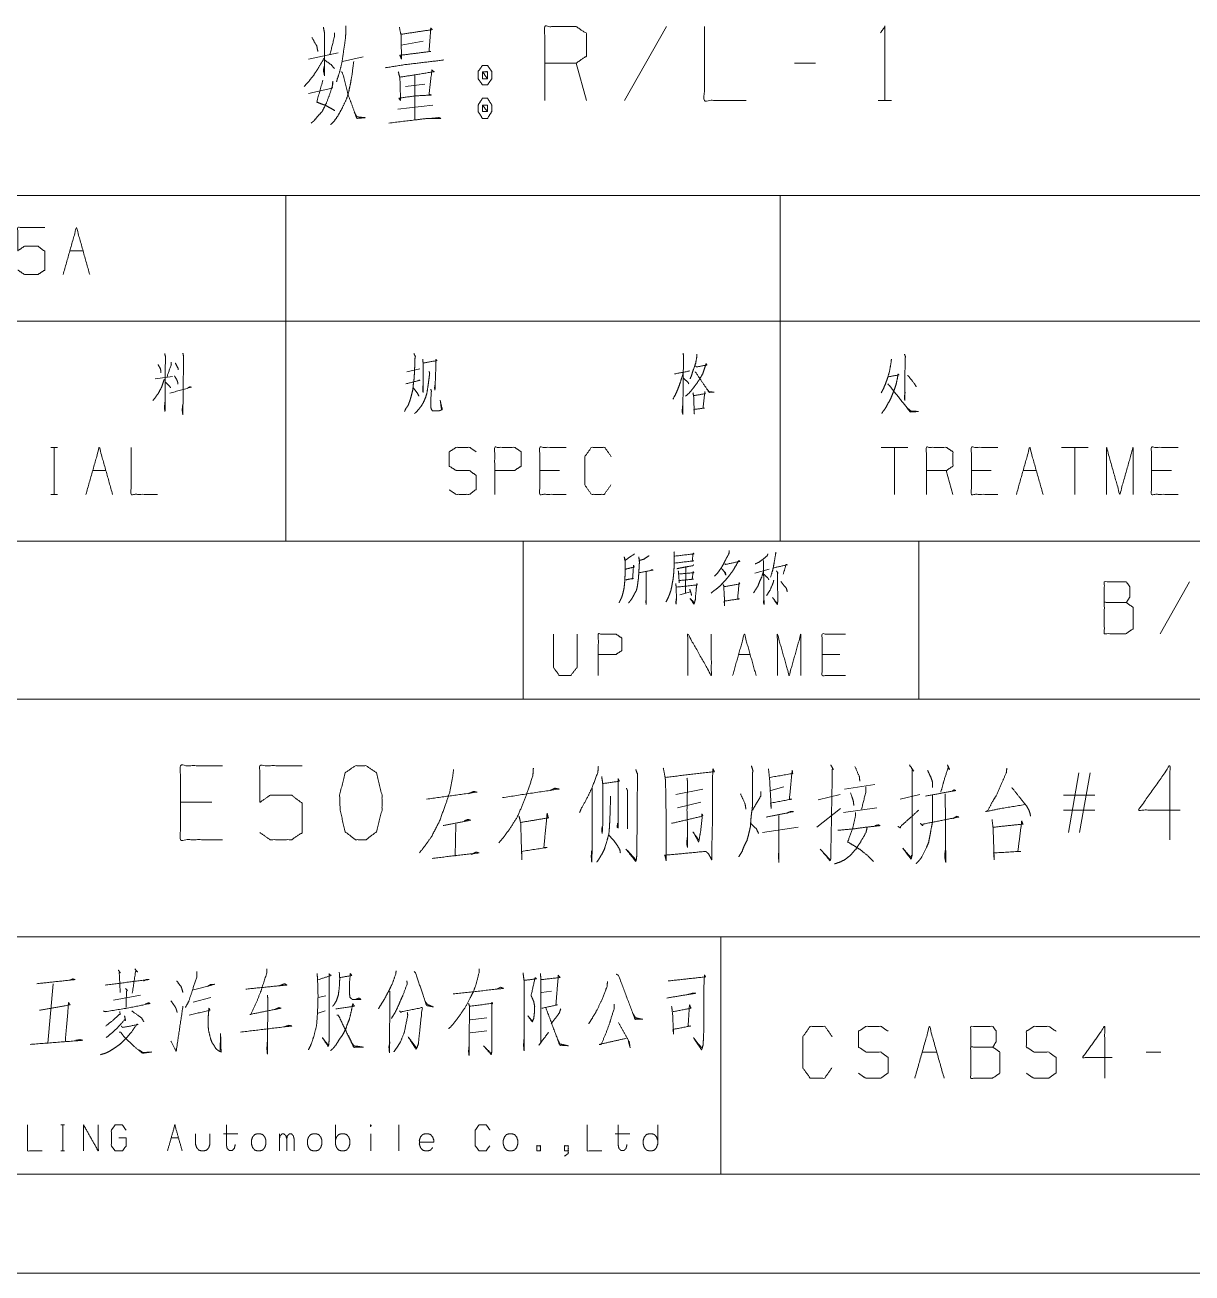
# Model space of a CAD drawing. Header units: millimetres. Extents: x 0 to 420, y 0 to 297.
# Drawn here: x 299.8 to 358.8, y 0 to 63.1 of the extents above; entities that cross this region are included whole.
import ezdxf

# ---------------------------------------------------------------- set-up
doc = ezdxf.new("R2010")
doc.units = ezdxf.units.MM
doc.layers.add('1', color=7, linetype='Continuous', true_color=0xffffff)

msp = doc.modelspace()

# ---------------------------------------------------------------- linework, layer by layer
at = {"layer": '1', "color": 95, "linetype": 'Continuous', "lineweight": 18}
for p, q in [((332.242, 63.01), (330.127, 59.27)), ((318.829, 62.065), (319.942, 62.262)), ((314.154, 61.356), (315.657, 61.671)), ((315.879, 61.238), (316.909, 61.475)), ((319.525, 60.569), (319.525, 58.286)), ((328.207, 59.27), (327.678, 61.16)), ((339.783, 61.16), (338.725, 61.16)), ((319.051, 59.979), (320.026, 60.097)), ((318.662, 58.837), (320.443, 59.034)), ((342.955, 59.27), (343.623, 59.27)), ((283, 54.463), (313, 54.463)), ((313, 54.463), (313, 48.113)), ((313, 54.463), (338, 54.463)), ((338, 54.463), (338, 48.113)), ((338, 54.463), (368, 54.463)), ((302.087, 51.675), (302.759, 51.675)), ((283, 48.113), (313, 48.113)), ((313, 48.113), (313, 37)), ((313, 48.113), (338, 48.113)), ((338, 48.113), (338, 37)), ((338, 48.113), (368, 48.113)), ((319.13, 45.55), (319.784, 45.7)), ((306.406, 45.2), (307.272, 45.325)), ((301.124, 41.737), (301.46, 41.737)), ((301.301, 41.737), (301.301, 39.362)), ((344.449, 41.737), (343.106, 41.737)), ((343.778, 41.737), (343.778, 39.362)), ((353.555, 41.737), (352.212, 41.737)), ((352.884, 41.737), (352.884, 39.362)), ((303.242, 40.563), (303.913, 40.563)), ((326.847, 40.563), (325.839, 40.563)), ((346.726, 39.362), (346.39, 40.563)), ((348.666, 40.563), (347.659, 40.563)), ((350.271, 40.563), (350.943, 40.563)), ((357.772, 40.563), (356.765, 40.563)), ((301.124, 39.362), (301.46, 39.362)), ((283, 37), (313, 37)), ((313, 37), (338, 37)), ((338, 37), (368, 37)), ((333.22, 35.666), (333.204, 34.364)), ((336.715, 35.379), (337.433, 35.578)), ((358.688, 34.94), (357.205, 32.318)), ((332.923, 34.275), (333.469, 34.43)), ((335.887, 31.261), (336.48, 31.261)), ((341.006, 31.261), (340.116, 31.261)), ((352.569, 22.26), (353.097, 25.291)), ((353.654, 25.291), (353.125, 22.26)), ((341.243, 24.465), (342.774, 24.701)), ((332.728, 24.189), (334.091, 24.465)), ((337.514, 24.386), (338.182, 24.583)), ((339.907, 23.913), (341.02, 24.189)), ((344.053, 23.953), (345.055, 24.189)), ((353.905, 24.15), (352.318, 24.15)), ((309.269, 23.795), (307.683, 23.795)), ((332.811, 23.52), (333.98, 23.795)), ((339.851, 22.536), (341.048, 23.48)), ((341.187, 23.284), (342.885, 23.52)), ((353.905, 23.402), (352.318, 23.402)), ((321.597, 22.693), (321.569, 21.079)), ((337.097, 22.26), (338.906, 22.536)), ((330.279, 21.354), (330.697, 20.882)), ((301.247, 14.626), (300.979, 11.625)), ((304.295, 13.798), (305.661, 14.04)), ((308.319, 13.695), (309.221, 13.936)), ((315.025, 14.005), (314.635, 13.936)), ((323.853, 14.454), (323.658, 14.35)), ((326.437, 14.247), (325.925, 14.178)), ((315, 13.246), (314.635, 13.143)), ((323.17, 12.901), (322.316, 12.798)), ((322.316, 12.142), (323.17, 12.246)), ((345.17, 11.172), (345.912, 11.172)), ((357.227, 11.172), (356.485, 11.172)), ((301.642, 7.485), (301.827, 7.485)), ((301.74, 7.485), (301.74, 6.174)), ((309.855, 7.043), (310.587, 7.043)), ((312.684, 6.174), (312.684, 7.043)), ((315.512, 6.519), (315.512, 7.485)), ((317.297, 7.043), (317.297, 6.174)), ((318.712, 7.499), (318.712, 6.174)), ((329.656, 7.043), (330.387, 7.043)), ((307.212, 6.836), (307.582, 6.836)), ((301.642, 6.174), (301.827, 6.174))]:
    msp.add_line(p, q, dxfattribs=at)
at = {"layer": '1', "color": 132, "linetype": 'Continuous', "lineweight": 18}
for p, q in [((235, 37), (415, 37)), ((325, 37), (325, 29)), ((345, 37), (345, 29)), ((235, 29), (415, 29)), ((285, 17), (394, 17)), ((335, 17), (335, 5)), ((25, 5), (415, 5)), ((235, 5), (415, 5)), ((0, 0), (420, 0))]:
    msp.add_line(p, q, dxfattribs=at)
at = {"layer": '1', "color": 95, "linetype": 'Continuous', "lineweight": 18}
for points, knots in [([(326.092, 59.27), (326.092, 63.01), (327.678, 63.01), (328.207, 62.656), (328.207, 61.514), (327.678, 61.16), (326.092, 61.16)], [0, 0, 0.40095, 0.571034, 0.639277, 0.761673, 0.829915, 1, 1]), ([(314.321, 62.459), (314.571, 62.026), (314.627, 61.75)], [0, 0, 0.640213, 1, 1]), ([(314.905, 62.971), (314.961, 62.695), (314.961, 60.53), (314.905, 60.805), (314.961, 61.042)], [0, 0, 0.094655, 0.823639, 0.918294, 1, 1]), ([(315.462, 62.695), (315.462, 62.498), (315.239, 61.593)], [0, 0, 0.174306, 1, 1]), ([(316.046, 63.049), (316.046, 62.813), (316.018, 62.38), (315.935, 61.829), (315.851, 61.238), (315.74, 60.766), (315.601, 60.333), (315.573, 60.215)], [0, 0, 0.08186, 0.232244, 0.425428, 0.632112, 0.800313, 0.957948, 1, 1]), ([(318.745, 62.971), (318.829, 62.577), (318.857, 61.356), (318.773, 61.553), (320.332, 61.75), (320.248, 61.75), (320.332, 62.931), (320.415, 62.853), (318.829, 62.616)], [0, 0, 0.062938, 0.253848, 0.287287, 0.532984, 0.546043, 0.731207, 0.749154, 1, 1]), ([(334.162, 63.01), (334.162, 59.27), (336.277, 59.27)], [0, 0, 0.638731, 1, 1]), ([(343.067, 62.695), (343.289, 63.01), (343.289, 59.27)], [0, 0, 0.09349, 1, 1]), ([(314.933, 61.396), (314.682, 60.963), (314.432, 60.569), (314.181, 60.254), (313.931, 59.979)], [0, 0, 0.287232, 0.555141, 0.786184, 1, 1]), ([(314.961, 61.317), (315.295, 61.081), (315.462, 60.884)], [0, 0, 0.613122, 1, 1]), ([(316.436, 61.238), (316.353, 60.569), (316.269, 60.097), (316.185, 59.703), (316.074, 59.349), (315.851, 58.876), (315.657, 58.522), (315.434, 58.207), (315.267, 58.049)], [0, 0, 0.194371, 0.33263, 0.448612, 0.555645, 0.70616, 0.822691, 0.933851, 1, 1]), ([(318.022, 60.923), (319.024, 61.081), (321, 61.317)], [0, 0, 0.337588, 1, 1]), ([(315.824, 60.727), (315.879, 60.648), (316.158, 59.545), (316.353, 59.034), (316.547, 58.482), (316.603, 58.364), (317.021, 58.404), (316.603, 58.443), (316.464, 58.679)], [0, 0, 0.026718, 0.341741, 0.49348, 0.655459, 0.691637, 0.807836, 0.924035, 1, 1]), ([(318.69, 60.727), (318.773, 60.412), (318.801, 59.467), (318.801, 59.27), (318.717, 59.388), (319.58, 59.506), (320.36, 59.545), (320.248, 59.585), (320.388, 60.805), (320.499, 60.727), (319.552, 60.569), (318.773, 60.451)], [0, 0, 0.050173, 0.195728, 0.226039, 0.248311, 0.382414, 0.502573, 0.520756, 0.709901, 0.730898, 0.878624, 1, 1]), ([(323.198, 61.042), (322.947, 61.042), (322.725, 60.727), (322.725, 60.372), (322.947, 60.057), (323.198, 60.057), (323.42, 60.372), (323.42, 60.727), (323.198, 61.042)], [0, 0, 0.091007, 0.231141, 0.359866, 0.5, 0.591007, 0.731141, 0.859866, 1, 1]), ([(322.947, 60.372), (323.198, 60.372), (322.947, 60.727), (322.947, 60.372)], [0, 0, 0.241156, 0.658897, 1, 1]), ([(323.198, 60.372), (323.198, 60.727), (322.947, 60.727)], [0, 0, 0.585827, 1, 1]), ([(314.154, 59.624), (315.35, 59.9), (315.378, 60.254), (315.378, 60.097), (315.239, 59.624), (315.044, 59.112), (314.849, 58.719), (314.627, 58.482), (314.432, 58.246), (314.293, 58.128)], [0, 0, 0.304471, 0.392579, 0.431618, 0.553712, 0.689473, 0.798368, 0.878842, 0.954753, 1, 1]), ([(314.877, 60.293), (314.571, 59.191), (314.766, 59.112), (314.989, 59.034), (315.211, 58.916), (315.49, 58.758)], [0, 0, 0.529106, 0.626293, 0.735526, 0.852098, 1, 1]), ([(323.42, 59.034), (323.198, 59.388), (322.947, 59.388), (322.725, 59.034), (322.725, 58.719), (322.947, 58.364), (323.198, 58.364), (323.42, 58.719), (323.42, 59.034)], [0, 0, 0.1492, 0.23851, 0.387711, 0.499998, 0.6492, 0.73851, 0.887712, 1, 1]), ([(322.947, 59.034), (322.947, 58.719), (323.198, 58.719)], [0, 0, 0.556989, 1, 1]), ([(323.198, 59.034), (322.947, 59.034), (323.198, 58.719), (323.198, 59.034)], [0, 0, 0.258816, 0.674596, 1, 1]), ([(318.216, 58.128), (319.525, 58.286), (320.165, 58.364), (320.833, 58.364), (320.749, 58.404), (320.332, 58.364)], [0, 0, 0.419323, 0.624583, 0.837169, 0.866549, 1, 1]), ([(299.457, 50.7), (299.793, 50.475), (300.482, 50.475), (300.818, 50.7), (300.818, 51.65), (300.482, 51.9), (299.793, 51.9), (299.457, 51.675), (299.457, 52.85), (300.818, 52.85)], [0, 0, 0.062229, 0.168345, 0.230571, 0.376816, 0.441264, 0.547379, 0.609609, 0.79049, 1, 1]), ([(306.883, 46.475), (306.919, 46.325), (306.901, 43.575), (306.866, 43.725), (306.901, 44.025)], [0, 0, 0.04586, 0.864244, 0.910105, 1, 1]), ([(307.803, 46.5), (307.838, 46.325), (307.803, 43.4), (307.767, 43.625), (307.803, 43.925)], [0, 0, 0.049134, 0.854185, 0.916866, 1, 1]), ([(319.483, 46.475), (319.554, 46.325), (319.536, 46.25), (319.518, 45.75), (319.501, 45.4), (319.483, 45.15), (319.448, 44.9), (319.43, 44.675), (319.377, 44.45), (319.324, 44.25), (319.253, 44.025), (319.183, 43.85), (319.077, 43.7), (319.006, 43.55)], [0, 0, 0.054643, 0.080035, 0.244904, 0.360386, 0.442974, 0.526176, 0.600549, 0.676724, 0.744906, 0.822623, 0.884822, 0.945356, 1, 1]), ([(319.925, 46.2), (319.943, 46.025), (319.943, 44.525), (319.925, 44.625), (319.943, 44.875)], [0, 0, 0.086729, 0.826348, 0.876422, 1, 1]), ([(319.96, 46), (320.65, 46.125), (320.597, 46.175), (320.597, 46.05), (320.561, 45), (320.544, 44.625), (320.526, 44.75), (320.544, 44.875)], [0, 0, 0.271858, 0.30014, 0.348647, 0.756336, 0.902019, 0.951009, 1, 1]), ([(333.089, 46.5), (333.107, 46.35), (333.071, 43.425), (333.036, 43.55), (333.071, 43.875)], [0, 0, 0.04275, 0.870699, 0.907468, 1, 1]), ([(333.778, 46.45), (333.778, 46.3), (333.725, 46), (333.601, 45.65), (333.513, 45.375), (333.442, 45.2)], [0, 0, 0.115078, 0.348801, 0.633599, 0.855199, 1, 1]), ([(343.619, 46.2), (343.601, 46.05), (343.513, 45.55), (343.407, 45.2), (343.318, 44.95), (343.212, 44.7), (343.106, 44.5)], [0, 0, 0.084492, 0.368532, 0.573116, 0.721448, 0.873361, 1, 1]), ([(344.273, 46.45), (344.326, 46.325), (344.308, 46.2), (344.29, 44.125), (344.273, 44.25), (344.308, 44.525)], [0, 0, 0.049547, 0.09561, 0.852768, 0.898832, 1, 1]), ([(306.548, 45.925), (306.671, 45.7), (306.689, 45.6), (306.689, 45.5)], [0, 0, 0.560245, 0.781808, 1, 1]), ([(307.219, 46.05), (307.219, 45.925), (306.989, 45.275)], [0, 0, 0.153484, 1, 1]), ([(307.414, 46), (307.555, 45.75), (307.573, 45.65)], [0, 0, 0.738795, 1, 1]), ([(320.243, 45.575), (320.278, 45.5), (320.243, 45.2), (320.19, 44.825), (320.137, 44.475), (320.066, 44.25), (319.96, 44), (319.837, 43.8), (319.731, 43.675), (319.607, 43.525), (319.518, 43.45)], [0, 0, 0.035516, 0.164907, 0.327134, 0.478764, 0.579789, 0.69611, 0.796849, 0.867063, 0.950352, 1, 1]), ([(333.089, 45.5), (332.965, 45.075), (332.859, 44.775), (332.735, 44.475), (332.576, 44.175)], [0, 0, 0.310645, 0.53395, 0.761691, 1, 1]), ([(332.647, 45.45), (332.682, 45.45), (333.425, 45.6)], [0, 0, 0.044591, 1, 1]), ([(333.708, 45.85), (333.761, 45.8), (334.291, 45.9), (334.255, 45.975), (334.167, 45.725), (334.079, 45.45), (333.973, 45.275), (333.884, 45.125), (333.637, 44.775), (333.531, 44.65), (333.389, 44.475), (333.213, 44.325)], [0, 0, 0.027225, 0.228751, 0.259718, 0.35875, 0.466632, 0.543055, 0.60808, 0.768168, 0.829389, 0.913418, 1, 1]), ([(333.69, 45.55), (333.725, 45.525), (334.397, 44.525), (334.662, 44.525), (334.397, 44.55), (334.308, 44.675)], [0, 0, 0.022413, 0.64578, 0.782975, 0.920778, 1, 1]), ([(343.442, 45.3), (344.007, 45.4), (343.954, 45.45), (343.919, 45.225), (343.848, 44.9), (343.778, 44.7), (343.672, 44.425), (343.583, 44.2), (343.442, 43.95), (343.336, 43.75), (343.124, 43.45)], [0, 0, 0.202439, 0.228126, 0.308401, 0.42563, 0.500398, 0.604281, 0.689484, 0.790714, 0.870504, 1, 1]), ([(306.866, 45.175), (306.724, 44.775), (306.565, 44.475), (306.424, 44.275), (306.283, 44.1)], [0, 0, 0.34388, 0.619111, 0.817638, 1, 1]), ([(306.901, 45.05), (307.131, 44.825), (307.184, 44.75)], [0, 0, 0.777846, 1, 1]), ([(307.149, 44.475), (308.227, 44.775), (308.156, 44.8), (308.032, 44.725)], [0, 0, 0.835919, 0.891927, 1, 1]), ([(307.378, 45.35), (307.484, 45.175), (307.537, 45.05), (307.555, 44.925)], [0, 0, 0.438509, 0.729472, 1, 1]), ([(319.077, 44.95), (319.784, 45.125), (319.731, 45.125), (319.713, 45.1)], [0, 0, 0.896999, 0.962298, 1, 1]), ([(333.089, 45.25), (333.336, 45.025), (333.372, 44.95)], [0, 0, 0.801345, 1, 1]), ([(343.442, 44.95), (344.573, 43.525), (344.98, 43.55), (344.962, 43.55), (344.591, 43.575), (344.396, 43.75)], [0, 0, 0.63218, 0.773702, 0.779842, 0.909107, 1, 1]), ([(344.432, 45.375), (344.467, 45.35), (344.785, 44.95), (344.874, 44.8)], [0, 0, 0.059427, 0.76102, 1, 1]), ([(319.448, 44.75), (319.66, 44.475), (319.731, 44.325)], [0, 0, 0.676829, 1, 1]), ([(320.332, 44.675), (320.367, 44.575), (320.349, 44.5), (320.332, 43.8), (320.349, 43.7), (320.385, 43.625), (320.42, 43.575), (320.72, 43.575), (320.809, 43.6), (320.915, 43.65), (320.809, 44.125), (320.879, 43.625)], [0, 0, 0.040324, 0.069618, 0.335838, 0.374446, 0.405968, 0.429248, 0.543483, 0.578406, 0.622978, 0.808014, 1, 1]), ([(333.584, 44.5), (333.619, 44.325), (333.655, 43.425), (333.637, 43.65), (334.167, 43.725), (334.096, 43.725), (334.185, 44.55), (334.202, 44.45), (333.619, 44.35)], [0, 0, 0.051987, 0.314256, 0.379976, 0.535917, 0.556508, 0.79811, 0.827679, 1, 1]), ([(305.182, 41.737), (305.182, 39.362), (306.526, 39.362)], [0, 0, 0.638733, 1, 1]), ([(321.269, 39.588), (321.604, 39.362), (322.294, 39.362), (322.63, 39.613), (322.63, 40.313), (322.294, 40.563), (321.622, 40.563), (321.269, 40.788), (321.269, 41.513), (321.622, 41.737), (322.294, 41.737), (322.63, 41.513)], [0, 0, 0.068037, 0.184055, 0.25452, 0.372335, 0.4428, 0.555844, 0.626371, 0.748393, 0.81892, 0.931964, 1, 1]), ([(323.563, 39.362), (323.563, 41.737), (324.57, 41.737), (324.906, 41.513), (324.906, 40.788), (324.553, 40.563), (323.563, 40.563)], [0, 0, 0.401147, 0.571311, 0.639588, 0.762044, 0.832821, 1, 1]), ([(327.183, 39.362), (325.839, 39.362), (325.839, 41.737), (327.183, 41.737)], [0, 0, 0.26539, 0.73461, 1, 1]), ([(329.441, 39.838), (329.106, 39.362), (328.452, 39.362), (328.116, 39.838), (328.116, 41.263), (328.452, 41.737), (329.123, 41.737), (329.459, 41.263)], [0, 0, 0.114568, 0.243366, 0.357936, 0.638584, 0.753154, 0.885433, 1, 1]), ([(345.383, 39.362), (345.383, 41.737), (346.39, 41.737), (346.726, 41.513), (346.726, 40.788), (346.39, 40.563), (345.383, 40.563)], [0, 0, 0.400951, 0.571036, 0.639278, 0.761673, 0.829915, 1, 1]), ([(349.002, 39.362), (347.659, 39.362), (347.659, 41.737), (349.002, 41.737)], [0, 0, 0.26539, 0.73461, 1, 1]), ([(349.935, 39.362), (350.607, 41.737), (351.279, 39.362)], [0, 0, 0.499999, 1, 1]), ([(354.488, 39.362), (354.488, 41.737), (355.16, 39.362), (355.832, 41.737), (355.832, 39.362)], [0, 0, 0.245192, 0.500001, 0.754808, 1, 1]), ([(358.108, 39.362), (356.765, 39.362), (356.765, 41.737), (358.108, 41.737)], [0, 0, 0.26539, 0.73461, 1, 1]), ([(330.629, 36.351), (330.566, 36.307), (330.145, 36.02), (330.114, 36.196), (330.161, 36.02), (330.161, 35.446), (330.145, 35.092), (330.129, 34.849), (330.098, 34.606), (330.051, 34.386), (329.989, 34.165), (329.911, 34.01), (329.848, 33.878)], [0, 0, 0.024363, 0.186803, 0.243942, 0.302154, 0.485024, 0.597668, 0.675195, 0.753199, 0.825098, 0.89819, 0.953346, 1, 1]), ([(331.363, 36.262), (331.113, 36.086), (330.879, 36.02), (330.847, 36.196), (330.879, 35.931), (330.863, 35.666), (330.847, 35.379), (330.832, 35.136), (330.801, 34.916), (330.769, 34.673), (330.723, 34.496), (330.645, 34.364), (330.566, 34.209), (330.488, 34.077), (330.41, 33.966), (330.332, 33.878)], [0, 0, 0.096319, 0.172937, 0.229415, 0.313416, 0.396985, 0.487495, 0.564125, 0.634336, 0.711437, 0.768975, 0.817388, 0.871906, 0.920319, 0.962889, 1, 1]), ([(332.626, 36.461), (332.642, 36.262), (332.642, 35.909), (332.626, 35.578), (332.611, 35.357), (332.58, 35.07), (332.533, 34.827), (332.486, 34.562), (332.424, 34.364), (332.346, 34.165), (332.221, 33.922)], [0, 0, 0.076503, 0.212087, 0.33934, 0.424292, 0.535105, 0.630037, 0.733301, 0.813245, 0.895183, 1, 1]), ([(332.673, 36.24), (333.641, 36.351), (333.594, 36.395), (333.548, 35.998), (333.626, 35.998), (332.658, 35.887)], [0, 0, 0.39108, 0.416924, 0.577585, 0.60892, 1, 1]), ([(335.202, 35.843), (335.248, 35.821), (335.951, 35.975), (335.904, 36.02), (335.779, 35.799), (335.639, 35.556), (335.498, 35.357), (335.342, 35.158), (335.17, 34.96), (334.983, 34.761), (334.78, 34.584), (334.624, 34.474), (334.499, 34.364)], [0, 0, 0.017093, 0.254607, 0.275864, 0.359629, 0.452278, 0.53264, 0.616084, 0.70281, 0.792986, 0.881828, 0.944963, 1, 1]), ([(335.42, 36.527), (335.405, 36.373), (335.217, 36.02), (335.108, 35.799), (334.983, 35.6), (334.827, 35.379), (334.671, 35.225)], [0, 0, 0.101774, 0.363754, 0.525154, 0.678922, 0.85608, 1, 1]), ([(337.371, 36.351), (337.34, 36.262), (337.137, 36.086), (336.918, 35.931), (336.731, 35.843)], [0, 0, 0.111856, 0.433088, 0.752703, 1, 1]), ([(337.152, 36.02), (337.168, 34.275), (337.184, 33.79), (337.152, 33.878), (337.168, 34.077)], [0, 0, 0.691283, 0.883884, 0.921006, 1, 1]), ([(337.777, 36.439), (337.761, 36.329), (337.683, 35.865), (337.621, 35.556), (337.511, 35.181)], [0, 0, 0.086565, 0.451629, 0.696477, 1, 1]), ([(330.192, 35.026), (330.223, 35.048), (330.582, 35.114), (330.535, 35.092), (330.582, 35.777), (330.613, 35.688), (330.176, 35.578)], [0, 0, 0.022681, 0.239273, 0.269981, 0.676983, 0.732557, 1, 1]), ([(330.863, 35.401), (331.566, 35.534), (331.519, 35.556), (331.441, 35.512)], [0, 0, 0.834819, 0.895271, 1, 1]), ([(331.222, 35.446), (331.222, 33.812), (331.207, 33.922), (331.222, 34.099)], [0, 0, 0.849783, 0.907772, 1, 1]), ([(333.626, 35.799), (333.579, 35.755), (333.188, 35.688), (332.97, 35.644), (332.767, 35.6)], [0, 0, 0.07226, 0.516589, 0.766867, 1, 1]), ([(332.845, 35.49), (332.861, 35.335), (332.892, 34.894), (332.876, 35.004), (333.61, 35.07), (333.548, 35.07), (333.594, 35.468), (333.626, 35.401), (332.861, 35.335)], [0, 0, 0.056492, 0.217482, 0.258029, 0.525926, 0.548635, 0.694164, 0.720796, 1, 1]), ([(335.03, 35.6), (335.061, 35.578), (335.233, 35.379), (335.248, 35.269), (335.186, 35.423)], [0, 0, 0.066028, 0.519581, 0.712132, 1, 1]), ([(337.152, 35.468), (337.059, 35.181), (336.949, 34.938), (336.856, 34.695), (336.762, 34.562), (336.653, 34.386)], [0, 0, 0.251918, 0.474135, 0.691326, 0.826694, 1, 1]), ([(337.808, 35.49), (337.886, 35.379), (337.855, 35.401), (337.87, 34.231), (337.87, 33.944), (337.855, 33.79), (337.605, 34.143), (337.855, 33.834)], [0, 0, 0.051678, 0.066298, 0.513635, 0.623349, 0.682727, 0.848098, 1, 1]), ([(337.652, 35.644), (338.354, 35.799), (338.292, 35.821), (338.151, 35.335)], [0, 0, 0.557066, 0.608364, 1, 1]), ([(332.72, 34.849), (332.736, 34.651), (332.751, 34.143), (332.736, 33.812), (332.72, 33.9), (332.751, 34.121)], [0, 0, 0.147471, 0.523364, 0.768667, 0.835021, 1, 1]), ([(332.751, 34.673), (333.813, 34.783), (333.782, 34.849), (333.766, 34.739), (333.719, 34.231), (333.704, 34.032), (333.641, 33.812), (333.438, 34.099), (333.657, 33.878)], [0, 0, 0.374083, 0.399749, 0.43883, 0.61759, 0.687458, 0.767887, 0.891105, 1, 1]), ([(335.108, 34.805), (335.139, 34.739), (335.17, 34.187), (335.186, 34.121), (335.186, 33.723), (335.17, 33.9), (335.17, 33.966), (335.935, 34.077), (335.842, 34.077), (335.92, 34.894), (335.951, 34.849), (335.904, 34.827), (335.155, 34.695)], [0, 0, 0.018828, 0.160986, 0.178485, 0.280676, 0.326272, 0.343303, 0.542024, 0.566111, 0.777126, 0.791033, 0.804348, 1, 1]), ([(337.168, 35.313), (337.371, 35.136), (337.418, 35.048)], [0, 0, 0.729109, 1, 1]), ([(337.668, 35.026), (337.652, 34.916), (337.48, 34.518), (337.309, 34.253)], [0, 0, 0.129619, 0.632946, 1, 1]), ([(338.027, 34.96), (338.308, 34.606), (338.354, 34.43)], [0, 0, 0.711821, 1, 1]), ([(354.376, 33.891), (354.376, 34.94), (355.488, 34.94), (355.664, 34.691), (355.664, 34.167), (355.488, 33.891), (354.376, 33.891), (354.376, 32.318), (355.469, 32.318), (355.84, 32.566), (355.84, 33.642), (355.488, 33.891)], [0, 0, 0.115917, 0.238847, 0.272469, 0.330428, 0.366584, 0.489513, 0.663389, 0.784162, 0.833485, 0.952453, 1, 1]), ([(333.423, 34.562), (333.485, 34.386), (333.516, 34.253)], [0, 0, 0.579215, 1, 1]), ([(326.539, 32.299), (326.539, 30.621), (326.82, 30.202), (327.413, 30.202), (327.725, 30.621), (327.725, 32.299)], [0, 0, 0.337151, 0.438599, 0.557782, 0.662849, 1, 1]), ([(328.802, 30.202), (328.802, 32.299), (329.691, 32.299), (329.988, 32.1), (329.988, 31.46), (329.676, 31.261), (328.802, 31.261)], [0, 0, 0.401145, 0.571312, 0.639588, 0.762043, 0.832818, 1, 1]), ([(333.328, 30.202), (333.328, 32.299), (334.514, 30.202), (334.514, 32.299)], [0, 0, 0.317574, 0.682426, 1, 1]), ([(337.853, 30.202), (337.853, 32.299), (338.447, 30.202), (339.04, 32.299), (339.04, 30.202)], [0, 0, 0.245192, 0.5, 0.754808, 1, 1]), ([(341.303, 30.202), (340.116, 30.202), (340.116, 32.299), (341.303, 32.299)], [0, 0, 0.265389, 0.734611, 1, 1]), ([(309.798, 21.906), (307.683, 21.906), (307.683, 25.646), (309.798, 25.646)], [0, 0, 0.265391, 0.734609, 1, 1]), ([(311.69, 22.26), (312.219, 21.906), (313.304, 21.906), (313.833, 22.26), (313.833, 23.756), (313.304, 24.15), (312.219, 24.15), (311.69, 23.795), (311.69, 25.646), (313.833, 25.646)], [0, 0, 0.062228, 0.168344, 0.230572, 0.376816, 0.441265, 0.547381, 0.609609, 0.79049, 1, 1]), ([(317.061, 21.906), (317.59, 22.299), (317.868, 23.402), (317.868, 24.15), (317.59, 25.291), (317.061, 25.646), (316.532, 25.646), (316.003, 25.291), (315.725, 24.15), (315.753, 23.402), (316.003, 22.299), (316.532, 21.906), (317.061, 21.906)], [0, 0, 0.067526, 0.183971, 0.260584, 0.380943, 0.446141, 0.500306, 0.565504, 0.685863, 0.762529, 0.87831, 0.945835, 1, 1]), ([(321.485, 25.449), (321.43, 25.016), (321.291, 24.307), (321.068, 23.638), (320.762, 22.811), (320.372, 22.063), (320.066, 21.63), (319.76, 21.236)], [0, 0, 0.094542, 0.250916, 0.403645, 0.594542, 0.77717, 0.89201, 1, 1]), ([(325.52, 25.528), (325.493, 25.134), (325.242, 24.386), (324.992, 23.717), (324.685, 23.008), (324.324, 22.457), (324.045, 22.063), (323.767, 21.748)], [0, 0, 0.093262, 0.279666, 0.448531, 0.630944, 0.786745, 0.900678, 1, 1]), ([(328.804, 25.606), (328.776, 25.291), (328.47, 24.504), (328.247, 24.032), (327.941, 23.48), (327.858, 23.284)], [0, 0, 0.125092, 0.45933, 0.665956, 0.915404, 1, 1]), ([(330.697, 25.449), (330.78, 25.213), (330.752, 21.512), (330.752, 21.158), (330.725, 20.921), (330.697, 20.803), (330.196, 21.433)], [0, 0, 0.045805, 0.722403, 0.787182, 0.830666, 0.852851, 1, 1]), ([(332.087, 25.528), (332.171, 25.095), (332.199, 24.898), (332.227, 23.244), (332.227, 20.843), (332.171, 21.118), (334.231, 21.315), (334.37, 21.197), (334.537, 20.882), (334.537, 21.354), (334.565, 22.614), (334.565, 24.898), (334.592, 25.37), (334.592, 25.488), (334.676, 25.331), (334.537, 25.331), (332.199, 25.055)], [0, 0, 0.029673, 0.043048, 0.154311, 0.315884, 0.3348, 0.474009, 0.486289, 0.510274, 0.542059, 0.626839, 0.780466, 0.812306, 0.820252, 0.832244, 0.841608, 1, 1]), ([(336.54, 25.646), (336.623, 25.37), (336.596, 25.291), (336.596, 23.599), (336.54, 23.205), (336.512, 22.89), (336.484, 22.536), (336.401, 22.181), (336.317, 21.866), (336.178, 21.591), (336.067, 21.315), (335.9, 21.039)], [0, 0, 0.060602, 0.078178, 0.434452, 0.518131, 0.584673, 0.659472, 0.736084, 0.804657, 0.869631, 0.932185, 1, 1]), ([(337.403, 25.488), (337.458, 24.976), (337.542, 23.48), (337.514, 23.756), (338.572, 23.953), (338.46, 23.953), (338.6, 25.41), (338.627, 25.252), (337.486, 25.055)], [0, 0, 0.082258, 0.321666, 0.365923, 0.537822, 0.55561, 0.789415, 0.814967, 1, 1]), ([(340.547, 25.685), (340.686, 25.449), (340.631, 25.528), (340.575, 22.339), (340.547, 21.039), (340.547, 20.921), (340.519, 20.843), (340.018, 21.433), (340.519, 20.882)], [0, 0, 0.041664, 0.056318, 0.541001, 0.73848, 0.756429, 0.769121, 0.886808, 1, 1]), ([(341.772, 25.606), (341.994, 25.095), (342.022, 24.858)], [0, 0, 0.701188, 1, 1]), ([(344.526, 25.685), (344.749, 25.37), (344.666, 25.449), (344.666, 21.669), (344.666, 21.118), (344.61, 20.921), (344.192, 21.473), (344.61, 21), (344.638, 21.118)], [0, 0, 0.059533, 0.077246, 0.660592, 0.745663, 0.777238, 0.88396, 0.981271, 1, 1]), ([(345.445, 25.41), (345.612, 25.055), (345.695, 24.819), (345.695, 24.543)], [0, 0, 0.426774, 0.699743, 1, 1]), ([(346.447, 25.685), (346.558, 25.449), (346.475, 25.528), (346.252, 24.819), (346.113, 24.307)], [0, 0, 0.158352, 0.227941, 0.678377, 1, 1]), ([(349.452, 25.528), (349.424, 25.291), (349.202, 24.78), (348.923, 24.15), (348.728, 23.835), (348.478, 23.362), (348.367, 23.323), (349.146, 23.48), (350.343, 23.677)], [0, 0, 0.052669, 0.176263, 0.328761, 0.410771, 0.529185, 0.555334, 0.731401, 1, 1]), ([(358.218, 23.402), (356.103, 23.402), (357.689, 25.646), (357.689, 21.906)], [0, 0, 0.245872, 0.565297, 1, 1]), ([(328.999, 22.575), (328.971, 22.378), (328.999, 22.221), (329.027, 22.693), (329.027, 24.74), (328.971, 25.095), (329.027, 24.74), (329.862, 24.858), (329.806, 24.976), (329.806, 22.85), (329.806, 22.496), (329.75, 22.536), (329.778, 22.732)], [0, 0, 0.027168, 0.049021, 0.113693, 0.393455, 0.44247, 0.491484, 0.60673, 0.624572, 0.915095, 0.963515, 0.972832, 1, 1]), ([(333.284, 25.016), (333.312, 24.819), (333.284, 23.402), (333.312, 22.417), (333.312, 21.512), (333.284, 21.63), (333.284, 21.866), (333.312, 22.102)], [0, 0, 0.048466, 0.394055, 0.634097, 0.854846, 0.884428, 0.942015, 1, 1]), ([(320.122, 23.953), (322.654, 24.307), (322.515, 24.347), (322.237, 24.228)], [0, 0, 0.851232, 0.899364, 1, 1]), ([(323.962, 24.032), (326.801, 24.465), (326.606, 24.504), (326.355, 24.386)], [0, 0, 0.857893, 0.917271, 1, 1]), ([(328.498, 24.504), (328.498, 21.433), (328.47, 20.961), (328.47, 20.764), (328.442, 21.079), (328.47, 21.354)], [0, 0, 0.708527, 0.81772, 0.863138, 0.936091, 1, 1]), ([(329.416, 24.11), (329.416, 23.913), (329.388, 22.969), (329.361, 22.496), (329.333, 22.181), (329.221, 21.787), (329.11, 21.433), (328.971, 21.158), (328.832, 20.921), (328.72, 20.764)], [0, 0, 0.056438, 0.327457, 0.463143, 0.553797, 0.671098, 0.777583, 0.8661, 0.944706, 1, 1]), ([(330.223, 24.504), (330.279, 24.386), (330.279, 22.457)], [0, 0, 0.063392, 1, 1]), ([(335.983, 24.228), (336.206, 23.756), (336.234, 23.638), (336.262, 23.441)], [0, 0, 0.619962, 0.764007, 1, 1]), ([(337.013, 24.347), (337.013, 24.11), (336.596, 23.402)], [0, 0, 0.223118, 1, 1]), ([(341.549, 24.268), (341.688, 23.874), (341.716, 23.638)], [0, 0, 0.637102, 1, 1]), ([(342.328, 24.583), (342.328, 24.347), (342.106, 23.441)], [0, 0, 0.202121, 1, 1]), ([(345.695, 24.15), (345.695, 22.811), (345.612, 22.378), (345.556, 22.063), (345.501, 21.787), (345.389, 21.512), (345.111, 20.961), (344.972, 20.803), (344.86, 20.685)], [0, 0, 0.364954, 0.485203, 0.572405, 0.64906, 0.730097, 0.898447, 0.955747, 1, 1]), ([(345.334, 24.11), (346.865, 24.386), (346.781, 24.425), (346.67, 24.347)], [0, 0, 0.871827, 0.923572, 1, 1]), ([(346.336, 24.228), (346.363, 20.764), (346.308, 21.039), (346.336, 21.354)], [0, 0, 0.852944, 0.92216, 1, 1]), ([(349.703, 24.543), (350.454, 23.599), (350.565, 23.402), (350.621, 23.244), (350.649, 23.087)], [0, 0, 0.685813, 0.814278, 0.909154, 1, 1]), ([(343.942, 22.575), (344.081, 22.496), (344.081, 22.575), (345, 23.402)], [0, 0, 0.108448, 0.161849, 1, 1]), ([(320.957, 22.614), (322.348, 22.89), (322.209, 22.929), (322.014, 22.85)], [0, 0, 0.799956, 0.881508, 1, 1]), ([(324.797, 23.087), (324.88, 22.732), (324.908, 21.748), (324.936, 20.882), (324.936, 21.315), (326.216, 21.512), (326.049, 21.512), (326.216, 23.244), (326.272, 23.008), (324.852, 22.772)], [0, 0, 0.048326, 0.179039, 0.29408, 0.35157, 0.523541, 0.545713, 0.776742, 0.808959, 1, 1]), ([(332.505, 22.732), (334.036, 23.087), (334.036, 23.205), (334.091, 23.126), (334.064, 23.165), (333.98, 22.378), (333.897, 21.906), (333.869, 21.787), (333.59, 22.299), (333.897, 21.866)], [0, 0, 0.362063, 0.389277, 0.411498, 0.422608, 0.605052, 0.715595, 0.743555, 0.877794, 1, 1]), ([(336.512, 22.732), (336.79, 22.457), (336.902, 22.221)], [0, 0, 0.599992, 1, 1]), ([(337.291, 23.047), (338.655, 23.323), (338.516, 23.323), (338.321, 23.244)], [0, 0, 0.79933, 0.87928, 1, 1]), ([(337.932, 23.126), (337.932, 20.764), (337.904, 21.079), (337.932, 21.354)], [0, 0, 0.799288, 0.906275, 1, 1]), ([(341.8, 23.284), (341.8, 23.087), (341.66, 22.496), (341.41, 21.787), (341.744, 21.591), (342.05, 21.394), (342.44, 21.079), (342.718, 20.803)], [0, 0, 0.061522, 0.251145, 0.486055, 0.607226, 0.720986, 0.877585, 1, 1]), ([(345.083, 22.732), (345.194, 22.614), (345.222, 22.693), (347.004, 23.047), (346.92, 23.087), (346.725, 22.969)], [0, 0, 0.068138, 0.103193, 0.865613, 0.904367, 1, 1]), ([(348.701, 22.929), (348.756, 22.496), (348.812, 20.882), (348.784, 21.236), (350.148, 21.315), (350.009, 21.315), (350.204, 22.85), (350.259, 22.693), (348.784, 22.536)], [0, 0, 0.061403, 0.288534, 0.338516, 0.530641, 0.550215, 0.76787, 0.79136, 1, 1]), ([(329.333, 22.142), (329.583, 21.866), (329.778, 21.591), (329.889, 21.394), (329.917, 21.236)], [0, 0, 0.339812, 0.647751, 0.854089, 1, 1]), ([(342.384, 22.496), (342.328, 22.26), (342.078, 21.827), (341.827, 21.433), (341.549, 21.118), (341.243, 20.882), (340.992, 20.764), (340.742, 20.685)], [0, 0, 0.094941, 0.29066, 0.47321, 0.637644, 0.78893, 0.897275, 1, 1]), ([(340.909, 22.378), (341.744, 22.457), (342.328, 22.536), (343.052, 22.614), (342.969, 22.654), (342.774, 22.614)], [0, 0, 0.342683, 0.583654, 0.881074, 0.918787, 1, 1]), ([(320.4, 20.961), (322.766, 21.236), (322.627, 21.276), (322.376, 21.158)], [0, 0, 0.849622, 0.901213, 1, 1]), ([(304.539, 15.316), (304.637, 15.178), (304.588, 15.178), (304.637, 14.178)], [0, 0, 0.138589, 0.178592, 1, 1]), ([(305.368, 15.385), (305.515, 15.213), (305.417, 15.282), (305.246, 14.143)], [0, 0, 0.151118, 0.230947, 1, 1]), ([(308.514, 15.247), (308.514, 15.006), (308.27, 14.247), (308.099, 13.729), (307.929, 13.419)], [0, 0, 0.124612, 0.535976, 0.817159, 1, 1]), ([(312.05, 15.385), (312.05, 15.178), (311.733, 14.212), (311.513, 13.66), (311.245, 13.074), (311.196, 13.074), (312.757, 13.384), (312.66, 13.419), (312.44, 13.315)], [0, 0, 0.046524, 0.275032, 0.408545, 0.553501, 0.564465, 0.92219, 0.945453, 1, 1]), ([(314.586, 15.144), (314.61, 14.868), (314.635, 14.005), (314.61, 13.177), (314.561, 12.522), (314.415, 11.935), (314.269, 11.521), (314.147, 11.28)], [0, 0, 0.070329, 0.28934, 0.499598, 0.66644, 0.819873, 0.931329, 1, 1]), ([(314.659, 14.833), (315.293, 15.04), (315.196, 15.109), (315.196, 11.763), (315.171, 11.521), (315.147, 11.452), (314.854, 11.901), (315.147, 11.521)], [0, 0, 0.122094, 0.143965, 0.756447, 0.800872, 0.814266, 0.912285, 1, 1]), ([(315.708, 15.213), (315.732, 14.868), (315.708, 14.419), (315.659, 14.04), (315.561, 13.764), (315.439, 13.557), (315.366, 13.488)], [0, 0, 0.190955, 0.438946, 0.650198, 0.811822, 0.94447, 1, 1]), ([(315.757, 14.937), (316.342, 15.04), (316.269, 15.144), (316.22, 14.626), (316.22, 14.178), (316.244, 13.936), (316.366, 13.833), (316.805, 13.833), (316.708, 13.902), (316.537, 13.833)], [0, 0, 0.209703, 0.254415, 0.437769, 0.595975, 0.681595, 0.738019, 0.892888, 0.935041, 1, 1]), ([(318.585, 15.282), (318.561, 15.109), (318.39, 14.626), (318.219, 14.281), (318, 13.867), (317.829, 13.591), (317.683, 13.35)], [0, 0, 0.081145, 0.319756, 0.499049, 0.717311, 0.868474, 1, 1]), ([(319.488, 15.247), (319.561, 15.178), (320.122, 13.522), (320.463, 13.453), (320.146, 13.591), (320.049, 13.729)], [0, 0, 0.037082, 0.681737, 0.810185, 0.937687, 1, 1]), ([(322.779, 15.385), (322.779, 15.213), (322.633, 14.626), (322.487, 14.212), (322.34, 13.936), (322.072, 13.419), (321.682, 12.867), (321.414, 12.522), (321.243, 12.349)], [0, 0, 0.049752, 0.224095, 0.350741, 0.440842, 0.608969, 0.803946, 0.929998, 1, 1]), ([(324.998, 15.178), (325.047, 14.764), (325.047, 11.245), (325.023, 11.521), (325.047, 11.832)], [0, 0, 0.092137, 0.86992, 0.931161, 1, 1]), ([(325.876, 15.144), (325.901, 14.833), (325.901, 11.659), (325.803, 11.521), (326.291, 12.177)], [0, 0, 0.069653, 0.779472, 0.817267, 1, 1]), ([(300.418, 14.626), (302.345, 14.833), (302.247, 14.868), (302.076, 14.799)], [0, 0, 0.870762, 0.917258, 1, 1]), ([(303.881, 14.557), (306.076, 14.833), (305.954, 14.833), (305.807, 14.764)], [0, 0, 0.886329, 0.935184, 1, 1]), ([(307.49, 14.764), (307.709, 14.488), (307.758, 14.35), (307.807, 14.178)], [0, 0, 0.519919, 0.73571, 1, 1]), ([(308.343, 14.316), (309.392, 14.592), (309.221, 14.592), (309.051, 14.488)], [0, 0, 0.745418, 0.86277, 1, 1]), ([(310.977, 14.35), (313.05, 14.557), (312.952, 14.626), (312.684, 14.523)], [0, 0, 0.836554, 0.884532, 1, 1]), ([(319.122, 14.764), (319.146, 14.626), (318.927, 14.04), (318.829, 13.833), (318.683, 13.488), (318.536, 13.177), (318.341, 12.867)], [0, 0, 0.067376, 0.36846, 0.478481, 0.658656, 0.823687, 1, 1]), ([(325.071, 14.799), (325.681, 14.868), (325.608, 14.937), (325.413, 14.074), (325.413, 14.005), (325.462, 13.902), (325.535, 13.729), (325.584, 13.488), (325.584, 13.281), (325.559, 13.039), (325.535, 12.867), (325.462, 12.694), (325.242, 13.005), (325.462, 12.729)], [0, 0, 0.163216, 0.189965, 0.42515, 0.443501, 0.473931, 0.523766, 0.589292, 0.644345, 0.7089, 0.755234, 0.805069, 0.906205, 1, 1]), ([(325.925, 14.833), (326.876, 14.937), (326.779, 15.04), (326.657, 13.557), (326.73, 13.557), (325.949, 13.384)], [0, 0, 0.276542, 0.317649, 0.747834, 0.768982, 1, 1]), ([(329.266, 14.73), (329.241, 14.488), (328.973, 13.798), (328.729, 13.281), (328.485, 12.867), (328.315, 12.591)], [0, 0, 0.102841, 0.416511, 0.658903, 0.86249, 1, 1]), ([(329.705, 15.109), (329.827, 15.04), (330.656, 12.832), (331.046, 12.832), (330.681, 12.901), (330.534, 13.143)], [0, 0, 0.039541, 0.705114, 0.815247, 0.920312, 1, 1]), ([(332.338, 14.764), (334.216, 14.971), (334.168, 15.075), (334.143, 14.557), (334.143, 12.625), (334.119, 11.866), (334.094, 11.521), (334.046, 11.349), (334.021, 11.28), (333.607, 11.901), (334.021, 11.383)], [0, 0, 0.261649, 0.277493, 0.349233, 0.616764, 0.72192, 0.769813, 0.794637, 0.804771, 0.908172, 1, 1]), ([(304.905, 14.385), (305.003, 14.281), (304.954, 14.247), (304.929, 13.419)], [0, 0, 0.138047, 0.196037, 1, 1]), ([(312.074, 14.04), (312.099, 13.867), (312.074, 11.073), (312.05, 11.349), (312.074, 11.694)], [0, 0, 0.048504, 0.826565, 0.903707, 1, 1]), ([(318.268, 14.247), (318.244, 11.142), (318.219, 11.418), (318.268, 11.694)], [0, 0, 0.847819, 0.923473, 1, 1]), ([(321.462, 14.109), (323.999, 14.385), (323.853, 14.454)], [0, 0, 0.940373, 1, 1]), ([(332.265, 13.902), (333.729, 14.143), (333.582, 14.143), (333.314, 14.074)], [0, 0, 0.777945, 0.854701, 1, 1]), ([(300.564, 13.281), (302.101, 13.557), (302.028, 13.66), (301.857, 11.694)], [0, 0, 0.426351, 0.460965, 1, 1]), ([(303.783, 13.246), (303.856, 13.212), (303.905, 13.212), (305.149, 13.419), (306.149, 13.626), (306.076, 13.66), (305.905, 13.591)], [0, 0, 0.030219, 0.048442, 0.519512, 0.900991, 0.93121, 1, 1]), ([(307.197, 13.764), (307.416, 13.453), (307.465, 13.35), (307.514, 13.177)], [0, 0, 0.564239, 0.734012, 1, 1]), ([(307.197, 11.728), (307.465, 11.211), (307.807, 13.488)], [0, 0, 0.202027, 1, 1]), ([(308.124, 13.039), (309.173, 13.281), (309.124, 13.384), (309.099, 13.143), (309.075, 12.798), (309.075, 12.556), (309.099, 12.28), (309.197, 11.866), (309.27, 11.659), (309.368, 11.521), (309.465, 11.349), (309.587, 11.245), (309.734, 11.176), (309.709, 12.108), (309.685, 11.245)], [0, 0, 0.198341, 0.219426, 0.264158, 0.327895, 0.3724, 0.423461, 0.501845, 0.542305, 0.57345, 0.609972, 0.639449, 0.66927, 0.84099, 1, 1]), ([(315.537, 13.35), (316.464, 13.488), (316.391, 13.626), (316.318, 13.246), (316.22, 12.832), (316.122, 12.591), (316.025, 12.315), (315.878, 12.039), (315.683, 11.763), (315.537, 11.521), (315.391, 11.349), (315.269, 11.245)], [0, 0, 0.248088, 0.28944, 0.391759, 0.504363, 0.573317, 0.650816, 0.73352, 0.823008, 0.897766, 0.957654, 1, 1]), ([(318.756, 13.246), (318.829, 13.177), (318.878, 13.212), (319.902, 13.419), (319.756, 12.073), (319.707, 11.59), (319.634, 11.383), (319.585, 11.314), (319.195, 11.935), (319.609, 11.383)], [0, 0, 0.021075, 0.033595, 0.252602, 0.536206, 0.63793, 0.683936, 0.701643, 0.855333, 1, 1]), ([(322.243, 13.626), (322.292, 13.488), (322.267, 11.211), (322.267, 11.004), (322.243, 11.211), (322.267, 11.452)], [0, 0, 0.047497, 0.786427, 0.853598, 0.921235, 1, 1]), ([(322.292, 13.488), (323.414, 13.626), (323.414, 13.695), (323.462, 13.626), (323.414, 13.591), (323.414, 11.176), (323.389, 11.038), (322.999, 11.487), (323.389, 11.107)], [0, 0, 0.224398, 0.238094, 0.254868, 0.266729, 0.746112, 0.77393, 0.891944, 1, 1]), ([(326.145, 13.419), (326.852, 11.521), (327.291, 11.487), (326.852, 11.59), (326.754, 11.797)], [0, 0, 0.643821, 0.783835, 0.927246, 1, 1]), ([(326.901, 13.35), (326.828, 13.143), (326.413, 12.591)], [0, 0, 0.241282, 1, 1]), ([(329.607, 13.591), (329.607, 13.384), (329.388, 12.694), (329.412, 12.729), (329.193, 12.142), (328.949, 11.556), (328.851, 11.556), (330.217, 11.866)], [0, 0, 0.05545, 0.249412, 0.26073, 0.428483, 0.598637, 0.624772, 1, 1]), ([(332.509, 13.488), (332.558, 13.074), (332.607, 12.073), (332.582, 12.315), (333.46, 12.487), (333.338, 12.487), (333.411, 13.557), (333.485, 13.384), (332.582, 13.212)], [0, 0, 0.08584, 0.292105, 0.342087, 0.526357, 0.55147, 0.772215, 0.810799, 1, 1]), ([(304.612, 13.212), (304.637, 13.074), (304.588, 13.074), (304.295, 12.798), (303.905, 12.487)], [0, 0, 0.128573, 0.17333, 0.54243, 1, 1]), ([(304.856, 13.005), (304.905, 12.763), (304.856, 12.798), (304.515, 12.418), (304.222, 12.142), (303.929, 11.901)], [0, 0, 0.154138, 0.191518, 0.510905, 0.762591, 1, 1]), ([(305.222, 13.246), (305.71, 12.901), (305.832, 12.694)], [0, 0, 0.713213, 1, 1]), ([(315.586, 13.039), (315.659, 13.039), (316.439, 11.418), (316.927, 11.418), (316.439, 11.487), (316.147, 12.039)], [0, 0, 0.021039, 0.538448, 0.678706, 0.82036, 1, 1]), ([(319.146, 13.177), (319.17, 13.039), (319, 12.177), (318.805, 11.694), (318.634, 11.418), (318.463, 11.176)], [0, 0, 0.064861, 0.471802, 0.712904, 0.863112, 1, 1]), ([(329.827, 12.66), (330.363, 11.694), (330.412, 11.383), (330.315, 11.763)], [0, 0, 0.610117, 0.783655, 1, 1]), ([(304.685, 12.487), (304.759, 12.418), (305.539, 12.556), (305.49, 12.591), (305.198, 12.177), (305.027, 11.97), (304.832, 11.763), (304.612, 11.556), (304.368, 11.383), (304.1, 11.211), (303.881, 11.107), (303.637, 11.038)], [0, 0, 0.029336, 0.260529, 0.277957, 0.425844, 0.50411, 0.587085, 0.675092, 0.762231, 0.855274, 0.926064, 1, 1]), ([(304.588, 12.177), (304.661, 12.177), (304.807, 11.97), (305.344, 11.452), (305.759, 11.107), (306.222, 11.176), (305.783, 11.142), (305.588, 11.28)], [0, 0, 0.026517, 0.118384, 0.388536, 0.584008, 0.7538, 0.913392, 1, 1]), ([(310.708, 12.177), (313.294, 12.487), (313.172, 12.522), (312.952, 12.453)], [0, 0, 0.879479, 0.922284, 1, 1]), ([(340.606, 10.372), (340.235, 9.847), (339.513, 9.847), (339.142, 10.372), (339.142, 11.945), (339.513, 12.469), (340.254, 12.469), (340.625, 11.945)], [0, 0, 0.114569, 0.243366, 0.357935, 0.638584, 0.753153, 0.885431, 1, 1]), ([(341.951, 10.096), (342.322, 9.847), (343.083, 9.847), (343.454, 10.123), (343.454, 10.896), (343.083, 11.172), (342.342, 11.172), (341.951, 11.421), (341.951, 12.221), (342.342, 12.469), (343.083, 12.469), (343.454, 12.221)], [0, 0, 0.068035, 0.184056, 0.254519, 0.372335, 0.442799, 0.555845, 0.62637, 0.748393, 0.818919, 0.931965, 1, 1]), ([(347.628, 11.421), (347.628, 12.469), (348.74, 12.469), (348.916, 12.221), (348.916, 11.697), (348.74, 11.421), (347.628, 11.421), (347.628, 9.847), (348.721, 9.847), (349.092, 10.096), (349.092, 11.172), (348.74, 11.421)], [0, 0, 0.115917, 0.238847, 0.272469, 0.330428, 0.366584, 0.489513, 0.663389, 0.784162, 0.833485, 0.952453, 1, 1]), ([(350.437, 10.096), (350.808, 9.847), (351.569, 9.847), (351.94, 10.123), (351.94, 10.896), (351.569, 11.172), (350.828, 11.172), (350.437, 11.421), (350.437, 12.221), (350.828, 12.469), (351.569, 12.469), (351.94, 12.221)], [0, 0, 0.068036, 0.184054, 0.254519, 0.372335, 0.4428, 0.555843, 0.62637, 0.748394, 0.818921, 0.931964, 1, 1]), ([(354.769, 10.896), (353.286, 10.896), (354.398, 12.469), (354.398, 9.847)], [0, 0, 0.245868, 0.565293, 1, 1]), ([(300.076, 11.556), (302.735, 11.763), (302.613, 11.797), (302.394, 11.763)], [0, 0, 0.884285, 0.926313, 1, 1]), ([(299.954, 7.485), (299.954, 6.174), (300.696, 6.174)], [0, 0, 0.638735, 1, 1]), ([(302.783, 6.174), (302.783, 7.485), (303.525, 6.174), (303.525, 7.485)], [0, 0, 0.317574, 0.682426, 1, 1]), ([(304.568, 6.836), (304.939, 6.836), (304.939, 6.436), (304.754, 6.174), (304.373, 6.174), (304.188, 6.436), (304.188, 7.223), (304.383, 7.485), (304.744, 7.485), (304.929, 7.223)], [0, 0, 0.103295, 0.214796, 0.304261, 0.410274, 0.49974, 0.718896, 0.809958, 0.910535, 1, 1]), ([(307.026, 6.174), (307.397, 7.485), (307.768, 6.174)], [0, 0, 0.500001, 1, 1]), ([(308.441, 7.043), (308.441, 6.519), (308.499, 6.34), (308.606, 6.215), (308.743, 6.174), (308.87, 6.174), (309.006, 6.215), (309.114, 6.34), (309.172, 6.519), (309.172, 7.043)], [0, 0, 0.242016, 0.329107, 0.404862, 0.470732, 0.529268, 0.595138, 0.670893, 0.757984, 1, 1]), ([(310.45, 6.491), (310.401, 6.298), (310.294, 6.188), (310.157, 6.188), (310.04, 6.298), (310.001, 6.491), (310.001, 7.499)], [0, 0, 0.107406, 0.190396, 0.26402, 0.350759, 0.456999, 1, 1]), ([(311.328, 6.34), (311.435, 6.215), (311.572, 6.174), (311.698, 6.174), (311.835, 6.215), (311.942, 6.34), (312.001, 6.519), (312.001, 6.712), (311.942, 6.878), (311.835, 7.002), (311.698, 7.043), (311.572, 7.043), (311.435, 7.002), (311.328, 6.878), (311.269, 6.712), (311.269, 6.519), (311.328, 6.34)], [0, 0, 0.063224, 0.118198, 0.167051, 0.222025, 0.285248, 0.357933, 0.432348, 0.5, 0.563224, 0.618198, 0.667051, 0.722025, 0.785248, 0.8529, 0.927315, 1, 1]), ([(312.684, 6.781), (312.713, 6.933), (312.81, 7.03), (312.918, 7.03), (313.015, 6.933), (313.054, 6.781), (313.054, 6.174)], [0, 0, 0.118877, 0.224452, 0.306993, 0.412569, 0.533091, 1, 1]), ([(313.054, 6.781), (313.084, 6.933), (313.181, 7.03), (313.298, 7.03), (313.386, 6.933), (313.425, 6.781), (313.425, 6.174)], [0, 0, 0.118605, 0.223938, 0.31376, 0.413913, 0.53416, 1, 1]), ([(314.156, 6.34), (314.264, 6.215), (314.4, 6.174), (314.527, 6.174), (314.664, 6.215), (314.771, 6.34), (314.83, 6.519), (314.83, 6.712), (314.771, 6.878), (314.664, 7.002), (314.527, 7.043), (314.4, 7.043), (314.264, 7.002), (314.156, 6.878), (314.098, 6.712), (314.098, 6.519), (314.156, 6.34)], [0, 0, 0.063224, 0.118198, 0.167051, 0.222025, 0.285248, 0.357933, 0.432348, 0.5, 0.563224, 0.618198, 0.667051, 0.722025, 0.785248, 0.8529, 0.927315, 1, 1]), ([(315.512, 6.519), (315.571, 6.34), (315.678, 6.215), (315.815, 6.174), (315.942, 6.174), (316.078, 6.215), (316.185, 6.34), (316.244, 6.519), (316.244, 6.712), (316.185, 6.878), (316.078, 7.002), (315.942, 7.043), (315.815, 7.043), (315.678, 7.002), (315.571, 6.878), (315.512, 6.712)], [0, 0, 0.078529, 0.146835, 0.206229, 0.25901, 0.318404, 0.38671, 0.465239, 0.545636, 0.618727, 0.687034, 0.746428, 0.799208, 0.858602, 0.926909, 1, 1]), ([(317.297, 7.402), (317.317, 7.457), (317.297, 7.499), (317.278, 7.457), (317.297, 7.402)], [0, 0, 0.280627, 0.5, 0.719373, 1, 1]), ([(320.428, 6.34), (320.321, 6.215), (320.185, 6.174), (320.058, 6.174), (319.921, 6.215), (319.814, 6.34), (319.755, 6.519), (319.755, 6.712), (319.814, 6.878), (319.921, 7.002), (320.058, 7.043), (320.185, 7.043), (320.321, 7.002), (320.428, 6.878), (320.487, 6.712), (320.487, 6.616), (319.755, 6.616)], [0, 0, 0.053947, 0.100856, 0.142541, 0.189449, 0.243396, 0.305417, 0.368913, 0.426639, 0.480586, 0.527495, 0.56918, 0.616088, 0.670035, 0.727761, 0.759509, 1, 1]), ([(323.316, 6.436), (323.13, 6.174), (322.769, 6.174), (322.584, 6.436), (322.584, 7.223), (322.769, 7.485), (323.14, 7.485), (323.325, 7.223)], [0, 0, 0.114567, 0.24337, 0.357937, 0.638582, 0.753149, 0.885433, 1, 1]), ([(324.057, 6.34), (324.164, 6.215), (324.301, 6.174), (324.428, 6.174), (324.564, 6.215), (324.672, 6.34), (324.73, 6.519), (324.73, 6.712), (324.672, 6.878), (324.564, 7.002), (324.428, 7.043), (324.301, 7.043), (324.164, 7.002), (324.057, 6.878), (323.998, 6.712), (323.998, 6.519), (324.057, 6.34)], [0, 0, 0.063224, 0.118198, 0.167051, 0.222025, 0.285248, 0.357933, 0.432348, 0.5, 0.563224, 0.618198, 0.667051, 0.722025, 0.785248, 0.8529, 0.927315, 1, 1]), ([(328.241, 7.485), (328.241, 6.174), (328.983, 6.174)], [0, 0, 0.638728, 1, 1]), ([(330.251, 6.491), (330.202, 6.298), (330.095, 6.188), (329.958, 6.188), (329.841, 6.298), (329.802, 6.491), (329.802, 7.499)], [0, 0, 0.107406, 0.190396, 0.26402, 0.350759, 0.456999, 1, 1]), ([(331.802, 7.485), (331.802, 6.519), (331.743, 6.34), (331.636, 6.215), (331.499, 6.174), (331.373, 6.174), (331.236, 6.215), (331.129, 6.34), (331.07, 6.519), (331.07, 6.712), (331.129, 6.878), (331.236, 7.002), (331.373, 7.043), (331.499, 7.043), (331.636, 7.002), (331.743, 6.878), (331.802, 6.712)], [0, 0, 0.286727, 0.342739, 0.39146, 0.433824, 0.471471, 0.513835, 0.562557, 0.618569, 0.675914, 0.728048, 0.77677, 0.819134, 0.856781, 0.899145, 0.947866, 1, 1]), ([(325.686, 6.174), (325.871, 6.174), (325.871, 6.436), (325.686, 6.436), (325.686, 6.174)], [0, 0, 0.207087, 0.5, 0.707087, 1, 1]), ([(327.286, 6.174), (327.1, 6.174), (327.1, 6.436), (327.286, 6.436), (327.286, 6.05), (327.1, 5.912)], [0, 0, 0.148246, 0.357931, 0.506176, 0.815186, 1, 1])]:
    msp.add_open_spline(points, degree=1, knots=knots, dxfattribs=at)
for points in [[(301.751, 50.475), (302.423, 52.85), (303.095, 50.475)], [(302.906, 39.362), (303.578, 41.737), (304.249, 39.362)], [(335.591, 30.202), (336.184, 32.299), (336.777, 30.202)], [(344.799, 9.847), (345.541, 12.469), (346.282, 9.847)]]:
    msp.add_open_spline(points, degree=1, dxfattribs=at)

doc.saveas('drawing.dxf')
